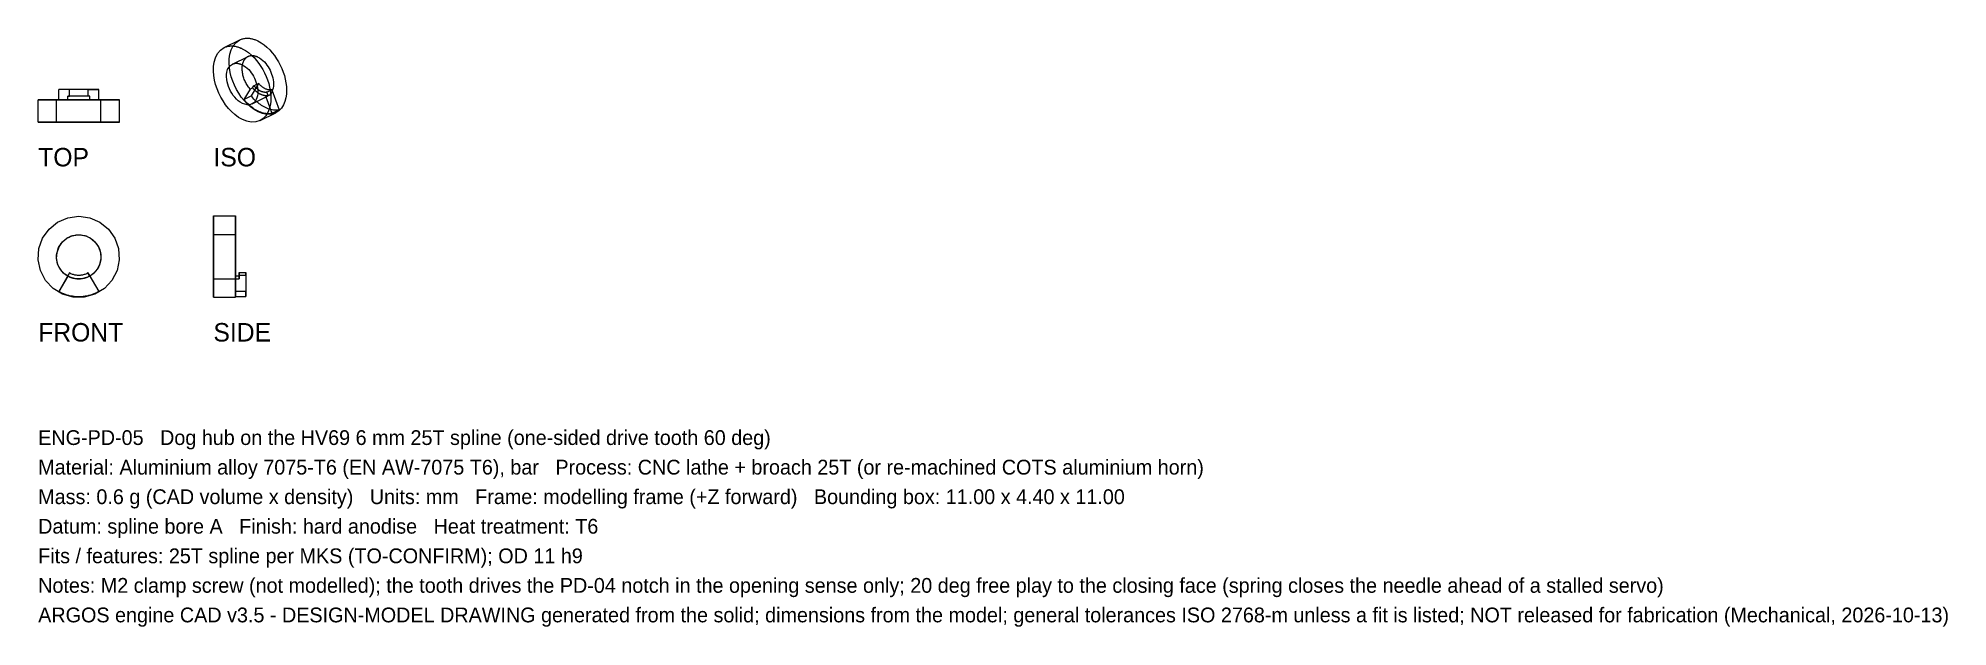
# Model space of a CAD drawing. Header units: millimetres. Extents: x 0 to 258, y -45 to 35.
import ezdxf

# ---------------------------------------------------------------- set-up
doc = ezdxf.new("R2010")
doc.units = ezdxf.units.MM
for name, color, linetype in [('FRONT_HIDDEN', 8, 'CONTINUOUS'), ('FRONT_VISIBLE', 7, 'Continuous'), ('ISO_HIDDEN', 8, 'CONTINUOUS'), ('ISO_VISIBLE', 7, 'Continuous'), ('SIDE_HIDDEN', 8, 'CONTINUOUS'), ('SIDE_VISIBLE', 7, 'Continuous'), ('TOP_HIDDEN', 8, 'CONTINUOUS'), ('TOP_VISIBLE', 7, 'Continuous')]:
    doc.layers.add(name, color=color, linetype=linetype)

msp = doc.modelspace()

# ---------------------------------------------------------------- linework, layer by layer
at = {"layer": 'FRONT_HIDDEN'}
for points in [[(5.49, 10.95), (6.97, 10.74), (8.34, 10.15), (9.51, 9.2), (10.37, 7.98), (10.87, 6.57), (10.97, 5.07), (10.67, 3.61), (9.98, 2.28), (8.96, 1.18), (7.68, 0.4), (6.24, 0), (4.74, 0), (3.3, 0.4), (2.02, 1.18), (0.99, 2.28), (0.3, 3.61), (0, 5.07), (0.1, 6.57), (0.6, 7.98), (1.47, 9.2), (2.63, 10.15), (4, 10.74), (5.49, 10.95)], [(3.99, 2.85), (3.7, 3.04), (3.44, 3.26), (3.2, 3.5), (3, 3.77), (2.82, 4.07), (2.68, 4.38), (2.58, 4.71), (2.52, 5.04), (2.49, 5.38), (2.5, 5.72), (2.55, 6.06), (2.64, 6.39), (2.76, 6.71), (2.92, 7.01), (3.12, 7.29), (3.34, 7.55), (3.59, 7.78), (3.87, 7.98), (4.17, 8.14), (4.48, 8.28), (4.81, 8.37), (5.15, 8.43), (5.49, 8.45)], [(5.49, 8.45), (5.83, 8.43), (6.16, 8.37), (6.49, 8.28), (6.81, 8.14), (7.1, 7.98), (7.38, 7.78), (7.63, 7.55), (7.86, 7.29), (8.05, 7.01), (8.21, 6.71), (8.34, 6.39), (8.42, 6.06), (8.47, 5.72), (8.49, 5.38), (8.46, 5.04), (8.39, 4.71), (8.29, 4.38), (8.15, 4.07), (7.98, 3.77), (7.77, 3.5), (7.53, 3.26), (7.27, 3.04), (6.99, 2.85)], [(4.24, 3.28), (2.79, 0.77)], [(3.99, 2.85), (2.79, 0.77)], [(6.99, 2.85), (6.87, 2.79), (6.74, 2.73), (6.62, 2.67), (6.49, 2.62), (6.36, 2.58), (6.23, 2.54), (6.1, 2.51), (5.96, 2.49), (5.83, 2.47), (5.69, 2.46), (5.56, 2.45), (5.42, 2.45), (5.28, 2.46), (5.15, 2.47), (5.01, 2.49), (4.88, 2.51), (4.74, 2.54), (4.61, 2.58), (4.48, 2.62), (4.35, 2.67), (4.23, 2.73), (4.11, 2.79), (3.99, 2.85)], [(6.74, 3.28), (6.64, 3.23), (6.54, 3.18), (6.43, 3.13), (6.32, 3.09), (6.22, 3.06), (6.11, 3.03), (6, 3), (5.88, 2.98), (5.77, 2.96), (5.66, 2.95), (5.54, 2.95), (5.43, 2.95), (5.32, 2.95), (5.2, 2.96), (5.09, 2.98), (4.98, 3), (4.87, 3.03), (4.76, 3.06), (4.65, 3.09), (4.54, 3.13), (4.44, 3.18), (4.34, 3.23), (4.24, 3.28)], [(6.74, 3.28), (8.19, 0.77)], [(6.99, 2.85), (8.19, 0.77)], [(8.19, 0.77), (7.97, 0.65), (7.75, 0.55), (7.53, 0.45), (7.3, 0.36), (7.06, 0.28), (6.83, 0.22), (6.59, 0.16), (6.34, 0.12), (6.1, 0.08), (5.86, 0.06), (5.61, 0.05), (5.36, 0.05), (5.12, 0.06), (4.87, 0.08), (4.63, 0.12), (4.39, 0.16), (4.15, 0.22), (3.91, 0.28), (3.68, 0.36), (3.45, 0.45), (3.22, 0.55), (3, 0.65), (2.79, 0.77)], [(8.19, 0.77), (7.97, 0.65), (7.75, 0.55), (7.53, 0.45), (7.3, 0.36), (7.06, 0.28), (6.83, 0.22), (6.59, 0.16), (6.34, 0.12), (6.1, 0.08), (5.86, 0.06), (5.61, 0.05), (5.36, 0.05), (5.12, 0.06), (4.87, 0.08), (4.63, 0.12), (4.39, 0.16), (4.15, 0.22), (3.91, 0.28), (3.68, 0.36), (3.45, 0.45), (3.22, 0.55), (3, 0.65), (2.79, 0.77)]]:
    msp.add_lwpolyline(points, dxfattribs=at)
at = {"layer": 'FRONT_VISIBLE'}
for points in [[(5.49, 10.95), (6.97, 10.74), (8.34, 10.15), (9.51, 9.2), (10.37, 7.98), (10.87, 6.57), (10.97, 5.07), (10.67, 3.61), (9.98, 2.28), (8.96, 1.18), (7.68, 0.4), (6.24, 0), (4.74, 0), (3.3, 0.4), (2.02, 1.18), (0.99, 2.28), (0.3, 3.61), (0, 5.07), (0.1, 6.57), (0.6, 7.98), (1.47, 9.2), (2.63, 10.15), (4, 10.74), (5.49, 10.95)], [(5.49, 8.45), (6.3, 8.34), (7.05, 8.01), (7.68, 7.5), (8.15, 6.83), (8.42, 6.06), (8.48, 5.24), (8.31, 4.44), (7.94, 3.72), (7.38, 3.12), (6.68, 2.7), (5.9, 2.48), (5.08, 2.48), (4.29, 2.7), (3.59, 3.12), (3.04, 3.72), (2.66, 4.44), (2.49, 5.24), (2.55, 6.06), (2.82, 6.83), (3.29, 7.5), (3.93, 8.01), (4.68, 8.34), (5.49, 8.45)], [(3.99, 2.85), (4.24, 3.28)], [(6.74, 3.28), (6.64, 3.23), (6.54, 3.18), (6.43, 3.13), (6.32, 3.09), (6.22, 3.06), (6.11, 3.03), (6, 3), (5.88, 2.98), (5.77, 2.96), (5.66, 2.95), (5.54, 2.95), (5.43, 2.95), (5.32, 2.95), (5.2, 2.96), (5.09, 2.98), (4.98, 3), (4.87, 3.03), (4.76, 3.06), (4.65, 3.09), (4.54, 3.13), (4.44, 3.18), (4.34, 3.23), (4.24, 3.28)], [(6.99, 2.85), (6.74, 3.28)]]:
    msp.add_lwpolyline(points, dxfattribs=at)
at = {"layer": 'ISO_HIDDEN'}
for points in [[(32.16, 24.96), (31.58, 24.77), (30.97, 24.74), (30.36, 24.86), (29.79, 25.08), (29.25, 25.38), (28.75, 25.74), (28.3, 26.15), (27.87, 26.6), (27.49, 27.08), (27.15, 27.59), (26.84, 28.12), (26.56, 28.67), (26.33, 29.24), (26.14, 29.83), (25.99, 30.42), (25.89, 31.03), (25.85, 31.65), (25.86, 32.26), (25.95, 32.87), (26.13, 33.46), (26.4, 34.01), (26.8, 34.48), (27.3, 34.82)], [(26.29, 31.54), (28.41, 32.58)], [(27.65, 31.44), (27.67, 31.5), (27.68, 31.56), (27.69, 31.62), (27.71, 31.68), (27.73, 31.74), (27.75, 31.79), (27.77, 31.85), (27.8, 31.91), (27.82, 31.97), (27.85, 32.02), (27.88, 32.07), (27.91, 32.13), (27.95, 32.18), (27.98, 32.23), (28.02, 32.28), (28.06, 32.32), (28.11, 32.37), (28.15, 32.41), (28.2, 32.45), (28.25, 32.49), (28.3, 32.52), (28.35, 32.55), (28.41, 32.58)], [(28.41, 32.58), (28.46, 32.61), (28.52, 32.63), (28.57, 32.65), (28.63, 32.66), (28.69, 32.68), (28.75, 32.69), (28.81, 32.7), (28.87, 32.7), (28.93, 32.7), (28.99, 32.7), (29.05, 32.7), (29.11, 32.69), (29.17, 32.69), (29.22, 32.68), (29.28, 32.66), (29.34, 32.65), (29.4, 32.63), (29.46, 32.62), (29.51, 32.6), (29.57, 32.57), (29.62, 32.55), (29.68, 32.53), (29.73, 32.5)], [(29.73, 32.5), (29.97, 32.37), (30.2, 32.21), (30.41, 32.03), (30.61, 31.84), (30.79, 31.63), (30.96, 31.41), (31.12, 31.19), (31.26, 30.95), (31.39, 30.71), (31.5, 30.46), (31.6, 30.2), (31.69, 29.94), (31.76, 29.67), (31.81, 29.4), (31.84, 29.13), (31.85, 28.85), (31.84, 28.57), (31.8, 28.3), (31.73, 28.04), (31.63, 27.78), (31.48, 27.55), (31.29, 27.35), (31.06, 27.2)], [(29.84, 28.93), (28.81, 27.25)], [(29.59, 28.81), (29.84, 28.93)], [(31.61, 28.06), (31.52, 28.04), (31.43, 28.04), (31.34, 28.03), (31.25, 28.04), (31.16, 28.05), (31.07, 28.07), (30.99, 28.1), (30.9, 28.13), (30.82, 28.16), (30.74, 28.2), (30.66, 28.24), (30.58, 28.28), (30.5, 28.33), (30.43, 28.38), (30.35, 28.43), (30.28, 28.49), (30.21, 28.54), (30.15, 28.6), (30.08, 28.66), (30.02, 28.73), (29.96, 28.79), (29.9, 28.86), (29.84, 28.93)], [(28.67, 28.15), (27.82, 26.76)], [(27.82, 26.76), (28.81, 27.25)], [(31.64, 24.88), (31.45, 24.85), (31.26, 24.83), (31.06, 24.83), (30.87, 24.84), (30.68, 24.87), (30.49, 24.91), (30.3, 24.96), (30.12, 25.02), (29.94, 25.1), (29.76, 25.18), (29.59, 25.26), (29.42, 25.36), (29.25, 25.46), (29.09, 25.57), (28.94, 25.69), (28.78, 25.8), (28.64, 25.93), (28.49, 26.06), (28.35, 26.19), (28.21, 26.33), (28.08, 26.47), (27.95, 26.61), (27.82, 26.76)], [(32.63, 25.37), (32.44, 25.33), (32.25, 25.32), (32.05, 25.32), (31.86, 25.33), (31.67, 25.36), (31.48, 25.4), (31.29, 25.45), (31.11, 25.51), (30.93, 25.58), (30.75, 25.66), (30.58, 25.75), (30.41, 25.85), (30.24, 25.95), (30.08, 26.06), (29.93, 26.17), (29.77, 26.29), (29.63, 26.42), (29.48, 26.54), (29.34, 26.68), (29.2, 26.81), (29.07, 26.96), (28.94, 27.1), (28.81, 27.25)], [(28.94, 26.15), (31.06, 27.2)], [(30.97, 27.74), (30.91, 27.73), (30.85, 27.73), (30.8, 27.72), (30.74, 27.72), (30.68, 27.72), (30.62, 27.73), (30.56, 27.73), (30.5, 27.74), (30.45, 27.76), (30.39, 27.77), (30.33, 27.79), (30.28, 27.81), (30.22, 27.83), (30.17, 27.85), (30.12, 27.87), (30.06, 27.9), (30.01, 27.93), (29.96, 27.96), (29.91, 27.99), (29.86, 28.02), (29.81, 28.05), (29.76, 28.08), (29.72, 28.12)], [(31.15, 27.28), (31.08, 27.27), (31.02, 27.26), (30.95, 27.25), (30.89, 27.25), (30.82, 27.25), (30.75, 27.26), (30.69, 27.26), (30.62, 27.27), (30.56, 27.29), (30.5, 27.3), (30.43, 27.32), (30.37, 27.34), (30.31, 27.36), (30.25, 27.38), (30.19, 27.41), (30.13, 27.43), (30.07, 27.46), (30.01, 27.49), (29.95, 27.53), (29.89, 27.56), (29.84, 27.59), (29.78, 27.63), (29.73, 27.67)], [(30.79, 27.11), (31.15, 27.28)], [(31.06, 27.2), (31.05, 27.19), (31.04, 27.19), (31.02, 27.18), (31.01, 27.18), (31, 27.17), (30.99, 27.17), (30.98, 27.16), (30.97, 27.16), (30.96, 27.16), (30.95, 27.15), (30.93, 27.15), (30.92, 27.14), (30.91, 27.14), (30.9, 27.14), (30.89, 27.13), (30.88, 27.13), (30.86, 27.12), (30.85, 27.12), (30.84, 27.12), (30.83, 27.12), (30.82, 27.11), (30.81, 27.11), (30.79, 27.11)], [(30.79, 27.11), (31.64, 24.88)], [(30.97, 27.74), (31.61, 28.06)], [(31.15, 27.28), (30.97, 27.74)], [(31.61, 28.06), (32.63, 25.37)], [(31.64, 24.88), (32.63, 25.37)]]:
    msp.add_lwpolyline(points, dxfattribs=at)
at = {"layer": 'ISO_VISIBLE'}
for points in [[(30.04, 23.91), (29.46, 23.72), (28.84, 23.7), (28.24, 23.81), (27.67, 24.03), (27.13, 24.33), (26.63, 24.7), (26.17, 25.11), (25.75, 25.55), (25.37, 26.04), (25.02, 26.55), (24.72, 27.08), (24.44, 27.63), (24.21, 28.2), (24.02, 28.78), (23.87, 29.38), (23.77, 29.99), (23.72, 30.6), (23.74, 31.22), (23.83, 31.82), (24, 32.41), (24.28, 32.96), (24.68, 33.43), (25.18, 33.78)], [(25.18, 33.78), (27.3, 34.82)], [(25.18, 33.78), (25.28, 33.83), (25.38, 33.87), (25.49, 33.9), (25.59, 33.93), (25.7, 33.96), (25.81, 33.98), (25.92, 33.99), (26.03, 34), (26.14, 34), (26.24, 34), (26.35, 34), (26.46, 33.99), (26.57, 33.97), (26.68, 33.95), (26.79, 33.93), (26.89, 33.9), (27, 33.87), (27.1, 33.84), (27.21, 33.81), (27.31, 33.77), (27.41, 33.72), (27.51, 33.68), (27.61, 33.63)], [(27.3, 34.82), (27.4, 34.87), (27.5, 34.91), (27.61, 34.95), (27.71, 34.98), (27.82, 35), (27.93, 35.02), (28.04, 35.03), (28.15, 35.04), (28.26, 35.05), (28.37, 35.05), (28.48, 35.04), (28.58, 35.03), (28.69, 35.02), (28.8, 35), (28.91, 34.97), (29.02, 34.95), (29.12, 34.92), (29.23, 34.89), (29.33, 34.85), (29.43, 34.81), (29.53, 34.77), (29.63, 34.72), (29.73, 34.68)], [(27.61, 33.63), (28.05, 33.39), (28.47, 33.1), (28.85, 32.77), (29.22, 32.42), (29.55, 32.04), (29.86, 31.64), (30.15, 31.22), (30.41, 30.79), (30.65, 30.34), (30.86, 29.88), (31.04, 29.41), (31.2, 28.93), (31.32, 28.44), (31.42, 27.95), (31.48, 27.44), (31.5, 26.94), (31.48, 26.43), (31.41, 25.93), (31.28, 25.44), (31.08, 24.98), (30.81, 24.55), (30.46, 24.19), (30.04, 23.91)], [(29.73, 34.68), (30.17, 34.43), (30.59, 34.14), (30.97, 33.82), (31.34, 33.46), (31.67, 33.08), (31.98, 32.69), (32.27, 32.27), (32.53, 31.84), (32.77, 31.39), (32.98, 30.93), (33.16, 30.46), (33.32, 29.98), (33.45, 29.49), (33.54, 28.99), (33.6, 28.49), (33.62, 27.98), (33.6, 27.48), (33.53, 26.98), (33.4, 26.49), (33.2, 26.02), (32.93, 25.6), (32.58, 25.23), (32.16, 24.96)], [(28.94, 26.15), (28.62, 26.05), (28.28, 26.04), (27.95, 26.1), (27.64, 26.22), (27.35, 26.38), (27.08, 26.58), (26.83, 26.81), (26.6, 27.05), (26.39, 27.31), (26.2, 27.59), (26.03, 27.88), (25.88, 28.18), (25.76, 28.49), (25.65, 28.81), (25.57, 29.14), (25.52, 29.47), (25.49, 29.8), (25.5, 30.14), (25.55, 30.47), (25.64, 30.79), (25.8, 31.09), (26.01, 31.35), (26.29, 31.54)], [(26.29, 31.54), (26.34, 31.56), (26.4, 31.58), (26.45, 31.6), (26.51, 31.62), (26.57, 31.63), (26.63, 31.64), (26.69, 31.65), (26.75, 31.66), (26.81, 31.66), (26.87, 31.66), (26.93, 31.65), (26.99, 31.65), (27.04, 31.64), (27.1, 31.63), (27.16, 31.62), (27.22, 31.6), (27.28, 31.59), (27.33, 31.57), (27.39, 31.55), (27.45, 31.53), (27.5, 31.51), (27.56, 31.48), (27.61, 31.46)], [(27.61, 31.46), (27.85, 31.32), (28.08, 31.16), (28.29, 30.99), (28.49, 30.79), (28.67, 30.59), (28.84, 30.37), (29, 30.14), (29.14, 29.91), (29.27, 29.66), (29.38, 29.41), (29.48, 29.16), (29.57, 28.89), (29.64, 28.63), (29.69, 28.36), (29.72, 28.08), (29.73, 27.81), (29.72, 27.53), (29.68, 27.26), (29.61, 26.99), (29.5, 26.74), (29.36, 26.5), (29.17, 26.3), (28.94, 26.15)], [(28.67, 28.15), (28.58, 28.27), (28.48, 28.39), (28.4, 28.52), (28.31, 28.65), (28.23, 28.78), (28.16, 28.92), (28.09, 29.05), (28.02, 29.19), (27.96, 29.33), (27.9, 29.47), (27.85, 29.62), (27.8, 29.77), (27.76, 29.91), (27.72, 30.06), (27.69, 30.21), (27.66, 30.36), (27.64, 30.52), (27.62, 30.67), (27.61, 30.82), (27.61, 30.98), (27.62, 31.13), (27.63, 31.28), (27.65, 31.44)], [(29.03, 28.33), (29.2, 28.62)], [(29.2, 28.62), (29.59, 28.81)], [(29.72, 28.12), (29.69, 28.14), (29.67, 28.16), (29.64, 28.18), (29.62, 28.2), (29.6, 28.22), (29.57, 28.24), (29.55, 28.26), (29.53, 28.28), (29.5, 28.3), (29.48, 28.32), (29.46, 28.34), (29.43, 28.36), (29.41, 28.38), (29.39, 28.41), (29.37, 28.43), (29.35, 28.45), (29.33, 28.47), (29.3, 28.5), (29.28, 28.52), (29.26, 28.54), (29.24, 28.57), (29.22, 28.59), (29.2, 28.62)], [(28.67, 28.15), (29.03, 28.33)], [(29.73, 27.67), (29.7, 27.69), (29.66, 27.72), (29.63, 27.74), (29.59, 27.77), (29.56, 27.79), (29.53, 27.82), (29.5, 27.85), (29.47, 27.87), (29.43, 27.9), (29.4, 27.93), (29.37, 27.96), (29.34, 27.99), (29.31, 28.02), (29.28, 28.05), (29.25, 28.08), (29.22, 28.11), (29.19, 28.14), (29.16, 28.17), (29.14, 28.2), (29.11, 28.23), (29.08, 28.26), (29.05, 28.29), (29.03, 28.33)], [(30.04, 23.91), (32.16, 24.96)]]:
    msp.add_lwpolyline(points, dxfattribs=at)
at = {"layer": 'SIDE_HIDDEN'}
for points in [[(23.72, 0), (23.72, 0.48), (23.72, 0.96), (23.72, 1.43), (23.72, 1.91), (23.72, 2.39), (23.72, 2.87), (23.72, 3.35), (23.72, 3.83), (23.72, 4.3), (23.72, 4.78), (23.72, 5.26), (23.72, 5.74), (23.72, 6.22), (23.72, 6.7), (23.72, 7.17), (23.72, 7.65), (23.72, 8.13), (23.72, 8.61), (23.72, 9.09), (23.72, 9.57), (23.72, 10.04), (23.72, 10.52), (23.72, 11)], [(26.72, 0), (26.72, 0.48), (26.72, 0.96), (26.72, 1.43), (26.72, 1.91), (26.72, 2.39), (26.72, 2.87), (26.72, 3.35), (26.72, 3.83), (26.72, 4.3), (26.72, 4.78), (26.72, 5.26), (26.72, 5.74), (26.72, 6.22), (26.72, 6.7), (26.72, 7.17), (26.72, 7.65), (26.72, 8.13), (26.72, 8.61), (26.72, 9.09), (26.72, 9.57), (26.72, 10.04), (26.72, 10.52), (26.72, 11)], [(23.72, 8.5), (23.72, 8.24), (23.72, 7.98), (23.72, 7.72), (23.72, 7.46), (23.72, 7.2), (23.72, 6.93), (23.72, 6.67), (23.72, 6.41), (23.72, 6.15), (23.72, 5.89), (23.72, 5.63), (23.72, 5.37), (23.72, 5.11), (23.72, 4.85), (23.72, 4.59), (23.72, 4.33), (23.72, 4.07), (23.72, 3.8), (23.72, 3.54), (23.72, 3.28), (23.72, 3.02), (23.72, 2.76), (23.72, 2.5)], [(23.72, 2.5), (23.72, 2.76), (23.72, 3.02), (23.72, 3.28), (23.72, 3.54), (23.72, 3.8), (23.72, 4.07), (23.72, 4.33), (23.72, 4.59), (23.72, 4.85), (23.72, 5.11), (23.72, 5.37), (23.72, 5.63), (23.72, 5.89), (23.72, 6.15), (23.72, 6.41), (23.72, 6.67), (23.72, 6.93), (23.72, 7.2), (23.72, 7.46), (23.72, 7.72), (23.72, 7.98), (23.72, 8.24), (23.72, 8.5)], [(23.72, 8.5), (26.72, 8.5)], [(26.72, 2.9), (26.72, 3.15), (26.72, 3.39), (26.72, 3.63), (26.72, 3.88), (26.72, 4.12), (26.72, 4.36), (26.72, 4.61), (26.72, 4.85), (26.72, 5.09), (26.72, 5.34), (26.72, 5.58), (26.72, 5.82), (26.72, 6.07), (26.72, 6.31), (26.72, 6.55), (26.72, 6.8), (26.72, 7.04), (26.72, 7.28), (26.72, 7.53), (26.72, 7.77), (26.72, 8.01), (26.72, 8.26), (26.72, 8.5)], [(26.72, 8.5), (26.72, 8.26), (26.72, 8.01), (26.72, 7.77), (26.72, 7.53), (26.72, 7.28), (26.72, 7.04), (26.72, 6.8), (26.72, 6.55), (26.72, 6.31), (26.72, 6.07), (26.72, 5.82), (26.72, 5.58), (26.72, 5.34), (26.72, 5.09), (26.72, 4.85), (26.72, 4.61), (26.72, 4.36), (26.72, 4.12), (26.72, 3.88), (26.72, 3.63), (26.72, 3.39), (26.72, 3.15), (26.72, 2.9)], [(26.72, 2.9), (26.72, 0.82)], [(26.72, 2.9), (26.72, 0.82)], [(26.72, 2.9), (27.22, 2.9)], [(27.22, 2.9), (27.22, 3.33)], [(27.22, 3.33), (28.12, 3.33)], [(27.22, 3.33), (27.22, 3.32), (27.22, 3.31), (27.22, 3.29), (27.22, 3.28), (27.22, 3.26), (27.22, 3.25), (27.22, 3.23), (27.22, 3.22), (27.22, 3.2), (27.22, 3.19), (27.22, 3.17), (27.22, 3.16), (27.22, 3.15), (27.22, 3.13), (27.22, 3.12), (27.22, 3.1), (27.22, 3.09), (27.22, 3.07), (27.22, 3.06), (27.22, 3.04), (27.22, 3.03), (27.22, 3.01), (27.22, 3)], [(27.22, 3), (27.22, 3.01), (27.22, 3.03), (27.22, 3.04), (27.22, 3.06), (27.22, 3.07), (27.22, 3.09), (27.22, 3.1), (27.22, 3.12), (27.22, 3.13), (27.22, 3.15), (27.22, 3.16), (27.22, 3.17), (27.22, 3.19), (27.22, 3.2), (27.22, 3.22), (27.22, 3.23), (27.22, 3.25), (27.22, 3.26), (27.22, 3.28), (27.22, 3.29), (27.22, 3.31), (27.22, 3.32), (27.22, 3.33)], [(27.22, 3), (28.12, 3)], [(27.22, 2.9), (27.22, 2.88), (27.22, 2.87), (27.22, 2.85), (27.22, 2.83), (27.22, 2.81), (27.22, 2.8), (27.22, 2.78), (27.22, 2.76), (27.22, 2.74), (27.22, 2.73), (27.22, 2.71), (27.22, 2.69), (27.22, 2.67), (27.22, 2.66), (27.22, 2.64), (27.22, 2.62), (27.22, 2.6), (27.22, 2.59), (27.22, 2.57), (27.22, 2.55), (27.22, 2.53), (27.22, 2.52), (27.22, 2.5)], [(27.22, 2.5), (27.22, 2.52), (27.22, 2.53), (27.22, 2.55), (27.22, 2.57), (27.22, 2.59), (27.22, 2.6), (27.22, 2.62), (27.22, 2.64), (27.22, 2.66), (27.22, 2.67), (27.22, 2.69), (27.22, 2.71), (27.22, 2.73), (27.22, 2.74), (27.22, 2.76), (27.22, 2.78), (27.22, 2.8), (27.22, 2.81), (27.22, 2.83), (27.22, 2.85), (27.22, 2.87), (27.22, 2.88), (27.22, 2.9)], [(28.12, 3.33), (28.12, 0.82)], [(28.12, 3.33), (28.12, 3.32), (28.12, 3.31), (28.12, 3.29), (28.12, 3.28), (28.12, 3.26), (28.12, 3.25), (28.12, 3.23), (28.12, 3.22), (28.12, 3.2), (28.12, 3.19), (28.12, 3.17), (28.12, 3.16), (28.12, 3.15), (28.12, 3.13), (28.12, 3.12), (28.12, 3.1), (28.12, 3.09), (28.12, 3.07), (28.12, 3.06), (28.12, 3.04), (28.12, 3.03), (28.12, 3.01), (28.12, 3)], [(28.12, 3), (28.12, 3.01), (28.12, 3.03), (28.12, 3.04), (28.12, 3.06), (28.12, 3.07), (28.12, 3.09), (28.12, 3.1), (28.12, 3.12), (28.12, 3.13), (28.12, 3.15), (28.12, 3.16), (28.12, 3.17), (28.12, 3.19), (28.12, 3.2), (28.12, 3.22), (28.12, 3.23), (28.12, 3.25), (28.12, 3.26), (28.12, 3.28), (28.12, 3.29), (28.12, 3.31), (28.12, 3.32), (28.12, 3.33)], [(23.72, 2.5), (27.22, 2.5)], [(26.72, 0.82), (26.72, 0.79), (26.72, 0.76), (26.72, 0.73), (26.72, 0.7), (26.72, 0.67), (26.72, 0.63), (26.72, 0.6), (26.72, 0.57), (26.72, 0.54), (26.72, 0.51), (26.72, 0.48), (26.72, 0.45), (26.72, 0.41), (26.72, 0.38), (26.72, 0.35), (26.72, 0.32), (26.72, 0.29), (26.72, 0.26), (26.72, 0.23), (26.72, 0.19), (26.72, 0.16), (26.72, 0.13), (26.72, 0.1)], [(26.72, 0.1), (26.72, 0.13), (26.72, 0.16), (26.72, 0.19), (26.72, 0.23), (26.72, 0.26), (26.72, 0.29), (26.72, 0.32), (26.72, 0.35), (26.72, 0.38), (26.72, 0.41), (26.72, 0.45), (26.72, 0.48), (26.72, 0.51), (26.72, 0.54), (26.72, 0.57), (26.72, 0.6), (26.72, 0.63), (26.72, 0.67), (26.72, 0.7), (26.72, 0.73), (26.72, 0.76), (26.72, 0.79), (26.72, 0.82)], [(26.72, 0.82), (28.12, 0.82)], [(28.12, 0.1), (28.12, 0.13), (28.12, 0.16), (28.12, 0.19), (28.12, 0.23), (28.12, 0.26), (28.12, 0.29), (28.12, 0.32), (28.12, 0.35), (28.12, 0.38), (28.12, 0.41), (28.12, 0.45), (28.12, 0.48), (28.12, 0.51), (28.12, 0.54), (28.12, 0.57), (28.12, 0.6), (28.12, 0.63), (28.12, 0.67), (28.12, 0.7), (28.12, 0.73), (28.12, 0.76), (28.12, 0.79), (28.12, 0.82)]]:
    msp.add_lwpolyline(points, dxfattribs=at)
at = {"layer": 'SIDE_VISIBLE'}
for points in [[(23.72, 11), (26.72, 11)], [(23.72, 11), (23.72, 10.52), (23.72, 10.04), (23.72, 9.57), (23.72, 9.09), (23.72, 8.61), (23.72, 8.13), (23.72, 7.65), (23.72, 7.17), (23.72, 6.7), (23.72, 6.22), (23.72, 5.74), (23.72, 5.26), (23.72, 4.78), (23.72, 4.3), (23.72, 3.83), (23.72, 3.35), (23.72, 2.87), (23.72, 2.39), (23.72, 1.91), (23.72, 1.43), (23.72, 0.96), (23.72, 0.48), (23.72, 0)], [(26.72, 11), (26.72, 10.52), (26.72, 10.04), (26.72, 9.57), (26.72, 9.09), (26.72, 8.61), (26.72, 8.13), (26.72, 7.65), (26.72, 7.17), (26.72, 6.7), (26.72, 6.22), (26.72, 5.74), (26.72, 5.26), (26.72, 4.78), (26.72, 4.3), (26.72, 3.83), (26.72, 3.35), (26.72, 2.87), (26.72, 2.39), (26.72, 1.91), (26.72, 1.43), (26.72, 0.96), (26.72, 0.48), (26.72, 0)], [(26.72, 2.9), (27.22, 2.9)], [(27.22, 3.33), (28.12, 3.33)], [(27.22, 2.9), (27.22, 3.33)], [(28.12, 3.33), (28.12, 0.82)], [(23.72, 0), (26.72, 0)], [(26.72, 0.82), (28.12, 0.82)], [(26.72, 0.1), (28.12, 0.1)], [(28.12, 0.82), (28.12, 0.79), (28.12, 0.76), (28.12, 0.73), (28.12, 0.7), (28.12, 0.67), (28.12, 0.63), (28.12, 0.6), (28.12, 0.57), (28.12, 0.54), (28.12, 0.51), (28.12, 0.48), (28.12, 0.45), (28.12, 0.41), (28.12, 0.38), (28.12, 0.35), (28.12, 0.32), (28.12, 0.29), (28.12, 0.26), (28.12, 0.23), (28.12, 0.19), (28.12, 0.16), (28.12, 0.13), (28.12, 0.1)]]:
    msp.add_lwpolyline(points, dxfattribs=at)
at = {"layer": 'TOP_HIDDEN'}
for points in [[(11, 26.7), (10.52, 26.7), (10.04, 26.7), (9.57, 26.7), (9.09, 26.7), (8.61, 26.7), (8.13, 26.7), (7.65, 26.7), (7.17, 26.7), (6.7, 26.7), (6.22, 26.7), (5.74, 26.7), (5.26, 26.7), (4.78, 26.7), (4.3, 26.7), (3.83, 26.7), (3.35, 26.7), (2.87, 26.7), (2.39, 26.7), (1.91, 26.7), (1.43, 26.7), (0.96, 26.7), (0.48, 26.7), (0, 26.7)], [(4, 26.7), (3.93, 26.7), (3.87, 26.7), (3.8, 26.7), (3.74, 26.7), (3.67, 26.7), (3.61, 26.7), (3.54, 26.7), (3.48, 26.7), (3.41, 26.7), (3.35, 26.7), (3.28, 26.7), (3.22, 26.7), (3.15, 26.7), (3.09, 26.7), (3.02, 26.7), (2.96, 26.7), (2.89, 26.7), (2.83, 26.7), (2.76, 26.7), (2.7, 26.7), (2.63, 26.7), (2.57, 26.7), (2.5, 26.7)], [(2.5, 26.7), (2.63, 26.7), (2.76, 26.7), (2.89, 26.7), (3.02, 26.7), (3.15, 26.7), (3.28, 26.7), (3.41, 26.7), (3.54, 26.7), (3.67, 26.7), (3.8, 26.7), (3.93, 26.7), (4.07, 26.7), (4.2, 26.7), (4.33, 26.7), (4.46, 26.7), (4.59, 26.7), (4.72, 26.7), (4.85, 26.7), (4.98, 26.7), (5.11, 26.7), (5.24, 26.7), (5.37, 26.7), (5.5, 26.7)], [(2.5, 23.7), (2.5, 26.7)], [(8.2, 28.1), (7.97, 28.1), (7.73, 28.1), (7.5, 28.1), (7.26, 28.1), (7.03, 28.1), (6.79, 28.1), (6.56, 28.1), (6.32, 28.1), (6.09, 28.1), (5.85, 28.1), (5.62, 28.1), (5.38, 28.1), (5.15, 28.1), (4.91, 28.1), (4.68, 28.1), (4.44, 28.1), (4.21, 28.1), (3.97, 28.1), (3.74, 28.1), (3.5, 28.1), (3.27, 28.1), (3.03, 28.1), (2.8, 28.1)], [(8.2, 26.7), (7.97, 26.7), (7.73, 26.7), (7.5, 26.7), (7.26, 26.7), (7.03, 26.7), (6.79, 26.7), (6.56, 26.7), (6.32, 26.7), (6.09, 26.7), (5.85, 26.7), (5.62, 26.7), (5.38, 26.7), (5.15, 26.7), (4.91, 26.7), (4.68, 26.7), (4.44, 26.7), (4.21, 26.7), (3.97, 26.7), (3.74, 26.7), (3.5, 26.7), (3.27, 26.7), (3.03, 26.7), (2.8, 26.7)], [(4, 26.7), (2.8, 26.7)], [(7, 27.2), (6.87, 27.2), (6.74, 27.2), (6.61, 27.2), (6.48, 27.2), (6.35, 27.2), (6.22, 27.2), (6.09, 27.2), (5.96, 27.2), (5.83, 27.2), (5.7, 27.2), (5.57, 27.2), (5.43, 27.2), (5.3, 27.2), (5.17, 27.2), (5.04, 27.2), (4.91, 27.2), (4.78, 27.2), (4.65, 27.2), (4.52, 27.2), (4.39, 27.2), (4.26, 27.2), (4.13, 27.2), (4, 27.2)], [(5.5, 26.7), (5.63, 26.7), (5.76, 26.7), (5.89, 26.7), (6.02, 26.7), (6.15, 26.7), (6.28, 26.7), (6.41, 26.7), (6.54, 26.7), (6.67, 26.7), (6.8, 26.7), (6.93, 26.7), (7.07, 26.7), (7.2, 26.7), (7.33, 26.7), (7.46, 26.7), (7.59, 26.7), (7.72, 26.7), (7.85, 26.7), (7.98, 26.7), (8.11, 26.7), (8.24, 26.7), (8.37, 26.7), (8.5, 26.7)], [(8.5, 26.7), (8.43, 26.7), (8.37, 26.7), (8.3, 26.7), (8.24, 26.7), (8.17, 26.7), (8.11, 26.7), (8.04, 26.7), (7.98, 26.7), (7.91, 26.7), (7.85, 26.7), (7.78, 26.7), (7.72, 26.7), (7.65, 26.7), (7.59, 26.7), (7.52, 26.7), (7.46, 26.7), (7.39, 26.7), (7.33, 26.7), (7.26, 26.7), (7.2, 26.7), (7.13, 26.7), (7.07, 26.7), (7, 26.7)], [(7, 26.7), (8.2, 26.7)], [(8.5, 23.7), (8.5, 26.7)], [(11, 23.7), (10.52, 23.7), (10.04, 23.7), (9.57, 23.7), (9.09, 23.7), (8.61, 23.7), (8.13, 23.7), (7.65, 23.7), (7.17, 23.7), (6.7, 23.7), (6.22, 23.7), (5.74, 23.7), (5.26, 23.7), (4.78, 23.7), (4.3, 23.7), (3.83, 23.7), (3.35, 23.7), (2.87, 23.7), (2.39, 23.7), (1.91, 23.7), (1.43, 23.7), (0.96, 23.7), (0.48, 23.7), (0, 23.7)], [(8.5, 23.7), (8.24, 23.7), (7.98, 23.7), (7.72, 23.7), (7.46, 23.7), (7.2, 23.7), (6.93, 23.7), (6.67, 23.7), (6.41, 23.7), (6.15, 23.7), (5.89, 23.7), (5.63, 23.7), (5.37, 23.7), (5.11, 23.7), (4.85, 23.7), (4.59, 23.7), (4.33, 23.7), (4.07, 23.7), (3.8, 23.7), (3.54, 23.7), (3.28, 23.7), (3.02, 23.7), (2.76, 23.7), (2.5, 23.7)], [(2.5, 23.7), (2.63, 23.7), (2.76, 23.7), (2.89, 23.7), (3.02, 23.7), (3.15, 23.7), (3.28, 23.7), (3.41, 23.7), (3.54, 23.7), (3.67, 23.7), (3.8, 23.7), (3.93, 23.7), (4.07, 23.7), (4.2, 23.7), (4.33, 23.7), (4.46, 23.7), (4.59, 23.7), (4.72, 23.7), (4.85, 23.7), (4.98, 23.7), (5.11, 23.7), (5.24, 23.7), (5.37, 23.7), (5.5, 23.7)], [(5.5, 23.7), (5.63, 23.7), (5.76, 23.7), (5.89, 23.7), (6.02, 23.7), (6.15, 23.7), (6.28, 23.7), (6.41, 23.7), (6.54, 23.7), (6.67, 23.7), (6.8, 23.7), (6.93, 23.7), (7.07, 23.7), (7.2, 23.7), (7.33, 23.7), (7.46, 23.7), (7.59, 23.7), (7.72, 23.7), (7.85, 23.7), (7.98, 23.7), (8.11, 23.7), (8.24, 23.7), (8.37, 23.7), (8.5, 23.7)]]:
    msp.add_lwpolyline(points, dxfattribs=at)
at = {"layer": 'TOP_VISIBLE'}
for points in [[(0, 26.7), (0.24, 26.7), (0.48, 26.7), (0.72, 26.7), (0.96, 26.7), (1.2, 26.7), (1.43, 26.7), (1.67, 26.7), (1.91, 26.7), (2.15, 26.7), (2.39, 26.7), (2.63, 26.7), (2.87, 26.7), (3.11, 26.7), (3.35, 26.7), (3.59, 26.7), (3.83, 26.7), (4.07, 26.7), (4.3, 26.7), (4.54, 26.7), (4.78, 26.7), (5.02, 26.7), (5.26, 26.7), (5.5, 26.7)], [(0, 23.7), (0, 26.7)], [(2.8, 26.7), (2.8, 28.1)], [(4.25, 28.1), (2.8, 28.1)], [(4, 26.7), (4, 27.2)], [(4, 27.2), (4.25, 27.2)], [(4.25, 27.2), (4.25, 28.1)], [(6.75, 28.1), (6.64, 28.1), (6.53, 28.1), (6.42, 28.1), (6.32, 28.1), (6.21, 28.1), (6.1, 28.1), (5.99, 28.1), (5.88, 28.1), (5.77, 28.1), (5.66, 28.1), (5.55, 28.1), (5.45, 28.1), (5.34, 28.1), (5.23, 28.1), (5.12, 28.1), (5.01, 28.1), (4.9, 28.1), (4.79, 28.1), (4.68, 28.1), (4.58, 28.1), (4.47, 28.1), (4.36, 28.1), (4.25, 28.1)], [(6.75, 27.2), (6.64, 27.2), (6.53, 27.2), (6.42, 27.2), (6.32, 27.2), (6.21, 27.2), (6.1, 27.2), (5.99, 27.2), (5.88, 27.2), (5.77, 27.2), (5.66, 27.2), (5.55, 27.2), (5.45, 27.2), (5.34, 27.2), (5.23, 27.2), (5.12, 27.2), (5.01, 27.2), (4.9, 27.2), (4.79, 27.2), (4.68, 27.2), (4.58, 27.2), (4.47, 27.2), (4.36, 27.2), (4.25, 27.2)], [(5.5, 26.7), (5.74, 26.7), (5.98, 26.7), (6.22, 26.7), (6.46, 26.7), (6.7, 26.7), (6.93, 26.7), (7.17, 26.7), (7.41, 26.7), (7.65, 26.7), (7.89, 26.7), (8.13, 26.7), (8.37, 26.7), (8.61, 26.7), (8.85, 26.7), (9.09, 26.7), (9.33, 26.7), (9.57, 26.7), (9.8, 26.7), (10.04, 26.7), (10.28, 26.7), (10.52, 26.7), (10.76, 26.7), (11, 26.7)], [(6.75, 27.2), (6.75, 28.1)], [(6.75, 28.1), (8.2, 28.1)], [(7, 27.2), (6.75, 27.2)], [(7, 26.7), (7, 27.2)], [(8.2, 26.7), (8.2, 28.1)], [(11, 23.7), (11, 26.7)], [(0, 23.7), (0.24, 23.7), (0.48, 23.7), (0.72, 23.7), (0.96, 23.7), (1.2, 23.7), (1.43, 23.7), (1.67, 23.7), (1.91, 23.7), (2.15, 23.7), (2.39, 23.7), (2.63, 23.7), (2.87, 23.7), (3.11, 23.7), (3.35, 23.7), (3.59, 23.7), (3.83, 23.7), (4.07, 23.7), (4.3, 23.7), (4.54, 23.7), (4.78, 23.7), (5.02, 23.7), (5.26, 23.7), (5.5, 23.7)], [(5.5, 23.7), (5.74, 23.7), (5.98, 23.7), (6.22, 23.7), (6.46, 23.7), (6.7, 23.7), (6.93, 23.7), (7.17, 23.7), (7.41, 23.7), (7.65, 23.7), (7.89, 23.7), (8.13, 23.7), (8.37, 23.7), (8.61, 23.7), (8.85, 23.7), (9.09, 23.7), (9.33, 23.7), (9.57, 23.7), (9.8, 23.7), (10.04, 23.7), (10.28, 23.7), (10.52, 23.7), (10.76, 23.7), (11, 23.7)]]:
    msp.add_lwpolyline(points, dxfattribs=at)

# ---------------------------------------------------------------- texts
for s, p in [('ENG-PD-05   Dog hub on the HV69 6 mm 25T spline (one-sided drive tooth 60 deg)', (0, -20)), ('Material: Aluminium alloy 7075-T6 (EN AW-7075 T6), bar   Process: CNC lathe + broach 25T (or re-machined COTS aluminium horn)', (0, -24)), ('Mass: 0.6 g (CAD volume x density)   Units: mm   Frame: modelling frame (+Z forward)   Bounding box: 11.00 x 4.40 x 11.00', (0, -28)), ('Datum: spline bore A   Finish: hard anodise   Heat treatment: T6', (0, -32)), ('Fits / features: 25T spline per MKS (TO-CONFIRM); OD 11 h9', (0, -36)), ('Notes: M2 clamp screw (not modelled); the tooth drives the PD-04 notch in the opening sense only; 20 deg free play to the closing face (spring closes the needle ahead of a stalled servo)', (0, -40)), ('ARGOS engine CAD v3.5 - DESIGN-MODEL DRAWING generated from the solid; dimensions from the model; general tolerances ISO 2768-m unless a fit is listed; NOT released for fabrication (Mechanical, 2026-10-13)', (0, -44))]:
    msp.add_text(s, height=2).set_placement(p)
at = {"layer": 'FRONT_VISIBLE'}
msp.add_text('FRONT', height=2.5, dxfattribs=at).set_placement((0, -6))
at = {"layer": 'ISO_VISIBLE'}
msp.add_text('ISO', height=2.5, dxfattribs=at).set_placement((23.72, 17.7))
at = {"layer": 'SIDE_VISIBLE'}
msp.add_text('SIDE', height=2.5, dxfattribs=at).set_placement((23.72, -6))
at = {"layer": 'TOP_VISIBLE'}
msp.add_text('TOP', height=2.5, dxfattribs=at).set_placement((0, 17.7))

doc.saveas('drawing.dxf')
